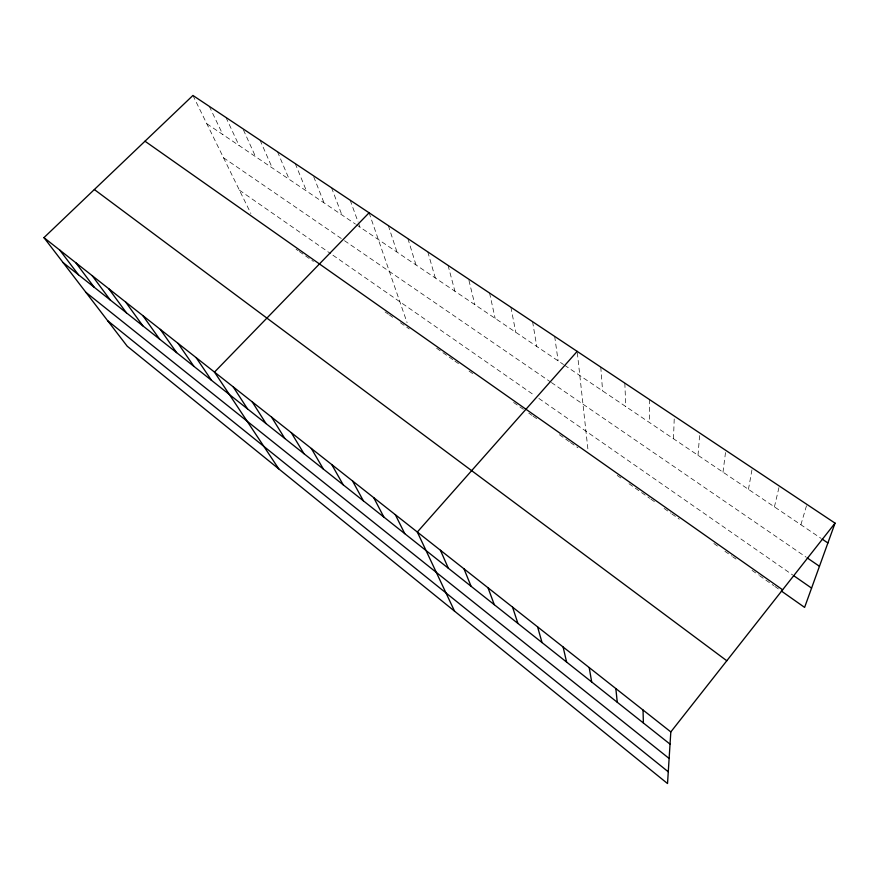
<?xml version="1.0" encoding="UTF-8"?>
<svg xmlns="http://www.w3.org/2000/svg" width="879" height="879" viewBox="0 0 879 879"><rect width="100%" height="100%" fill="white"/><g stroke="black" fill="none" stroke-linecap="round" stroke-linejoin="round"><path stroke-width="0.66" stroke-dasharray="4.39 3.3" d="M673.49 438.753L674.325 416.086M698.014 455.3L699.794 433.061M722.999 472.166L725.779 450.367M748.458 489.35L752.281 468.013M774.421 506.875L779.31 486.021M800.89 524.741L806.9 504.392M206.829 123.763L355.435 224.068M356.566 224.837L563.538 364.532M564.626 365.268L821.14 538.409M223.508 157.748L343.436 239.967M344.513 240.703L550.32 381.794M551.397 382.53L806.076 557.121M239.429 190.194L330.768 253.712M332.921 255.207L534.575 395.462M538.871 398.44L792.737 575.009M296.069 249.229L298.212 250.746M299.299 251.504L313.429 261.459M385.112 311.946L388.375 314.242M389.463 315.012L392.715 317.308M400.439 322.736L409.262 328.955M436.665 348.26L453.839 360.346M454.915 361.115L459.234 364.148M469.067 371.081L473.451 374.168M513.644 402.472L523.346 409.306M528.729 413.097L531.96 415.371M533.059 416.141L537.432 419.228M559.429 434.72L569.427 441.752M570.482 442.511L577.942 447.752M617.212 475.418L621.508 478.44M629.012 483.725L649.713 498.305M650.823 499.085L656.36 502.986M664.117 508.447L670.754 513.127M671.831 513.885L679.313 519.159M713.891 543.508L718.308 546.628M724.944 551.298L731.581 555.967M732.679 556.748L735.998 559.077M752.061 570.394L758.478 574.91M759.566 575.679L773.718 585.645M774.817 586.414L779.168 589.479M192.93 95.459L250.867 213.498M209.323 106.381L222.816 134.553M225.969 117.467L239.055 145.518M243.428 129.938L255.536 156.638M260.052 140.168L272.27 167.944M277.5 151.781L289.268 179.415M295.234 163.593L306.529 191.062M313.737 176.833L324.054 202.895M331.559 187.787L341.865 214.915M350.172 200.192L358.094 221.991M358.555 223.277L359.961 227.123M369.092 212.795L407.076 322.637M388.331 225.606L397.022 252.141M407.9 238.638L415.998 264.953M427.798 251.888L435.303 277.973M448.037 265.37L454.915 291.224M468.936 280.368L474.869 304.683M489.57 293.037L495.152 318.374M510.897 307.232L515.775 332.295M532.597 321.692L536.761 346.458M554.682 336.404L558.11 360.873M577.316 352.721L588.007 450.048M600.775 367.103L602.598 390.902M624.826 383.123L625.793 406.559M649.339 399.451L649.427 422.502"/><path stroke-width="1.32" d="M835.05 523.148L670.82 731.921L667.524 783.541L127.213 346.216L43.95 237.627L192.93 95.459L835.05 523.148L804.604 607.4L781.343 591.018M577.173 351.38L417.327 532.037L454.553 611.158M369.092 212.795L214.487 372.103L278.808 468.914M822.261 539.168L827.886 542.969M807.197 557.89L819.459 566.296M793.847 575.778L811.57 588.106M144.991 141.211L782.618 589.809M94.35 189.534L726.801 660.755M43.95 237.627L670.82 731.921M63.024 262.513L670.04 744.139M85.878 292.311L669.128 758.467M107.634 320.681L668.271 771.795M59.772 250.108L78.495 274.786M75.847 262.788L94.207 287.257M92.185 275.665L110.172 299.915M108.798 288.762L126.389 312.781M125.686 302.079L142.859 325.856M142.848 315.616L159.604 339.14M160.308 329.383L176.613 352.633M178.063 343.381L193.907 366.356M196.116 357.61L211.487 380.299M233.177 386.837L247.537 408.911M252.196 401.835L266.018 423.568M271.556 417.096L284.818 438.489M291.257 432.633L303.947 453.663M311.32 448.455L323.406 469.1M331.746 464.562L343.206 484.812M352.545 480.967L363.357 500.81M373.74 497.668L383.87 517.083M395.33 514.687L404.758 533.652M440.423 550.254L448.345 568.23M463.991 568.834L471.089 586.282M488.021 587.776L494.273 604.675M512.545 607.114L517.918 623.431M537.574 626.848L542.024 642.56M563.12 646.999L566.603 662.074M589.194 667.557L591.688 681.972M615.827 688.554L617.278 702.266M643.032 710.001L643.384 722.988"/></g></svg>
